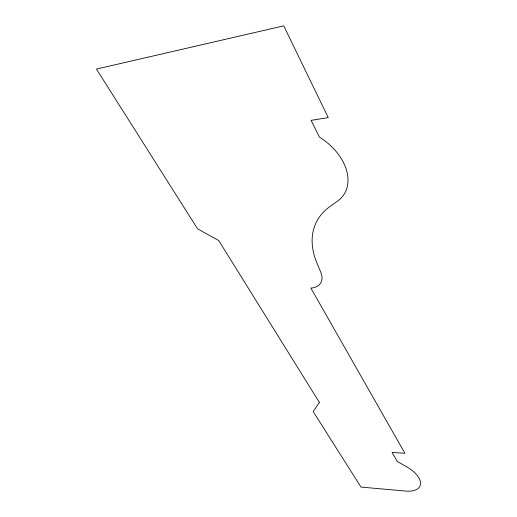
<?xml version="1.0" encoding="UTF-8"?>
<svg xmlns="http://www.w3.org/2000/svg" width="517" height="517" viewBox="0 0 517 517"><rect width="100%" height="100%" fill="white"/><g stroke="black" fill="none" stroke-linecap="round" stroke-linejoin="round"><path stroke-width="0.78" d="M319.364 402.4L313.179 411.545L360.989 487.085L405.709 491.06A25.016 12.498 23.6 0 0 420.547 483.608A25.016 12.498 23.6 0 0 406.679 466.799L397.308 461.487L392.06 452.453L404.901 453.28L310.872 288.105A23.013 14.263 30.1 0 0 320.87 272.498L316.65 262.248A89.861 59.571 26 0 1 329.768 206.677L337.672 201.016A49.826 34.374 33.8 0 0 319.441 137.108L311.085 120.358L328.25 117.592L283.736 25.85L96.459 69.071L197.539 228.798L218.736 240.554L319.364 402.4"/></g></svg>
